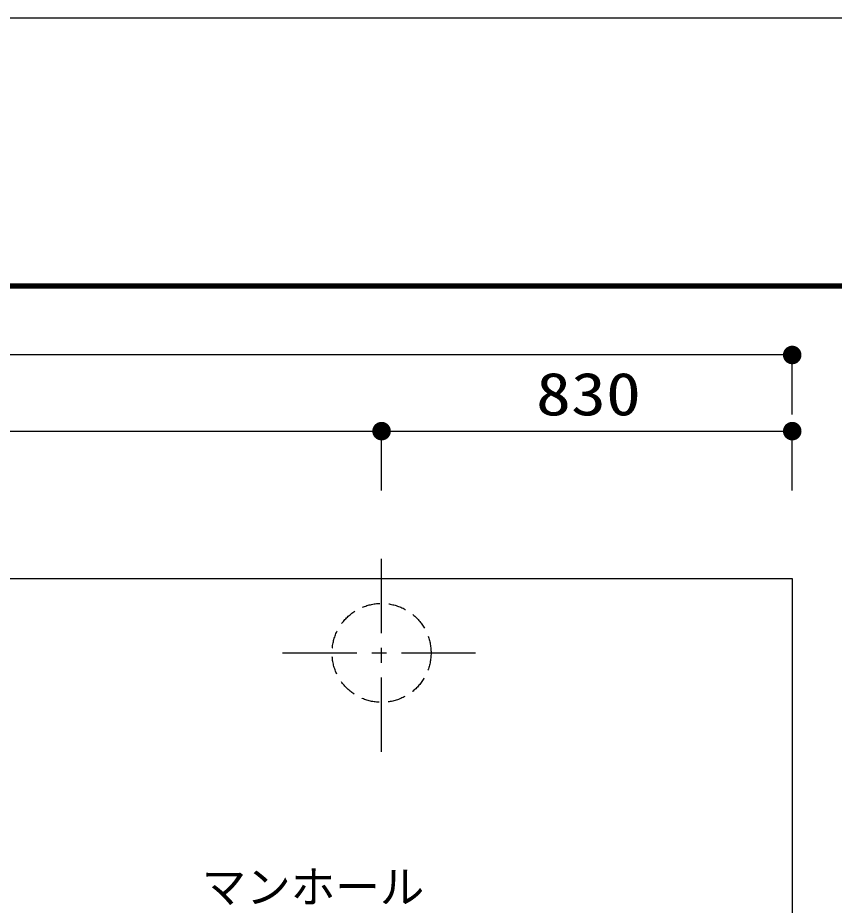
# Model space of a CAD drawing. Units: millimetres, scale not verified. Extents: x -23133 to 8910, y -6308 to 6308.
# Drawn here: x -4076 to -2426, y 4514 to 6308 of the extents above; entities that cross this region are included whole.
import ezdxf
from ezdxf.enums import TextEntityAlignment as Align

# ---------------------------------------------------------------- set-up
doc = ezdxf.new("R2010")
doc.units = ezdxf.units.MM
doc.header["$LTSCALE"] = 30
doc.linetypes.add('CHAIN1', pattern=[8, 5, -1, 1, -1])
doc.linetypes.add('DASHED1', pattern=[1.8, 1.2, -0.6])
for name, color, linetype, lineweight in [('0-1_空気管', 3, 'Continuous', 25), ('0-5_機器', 2, 'Continuous', 25), ('0-7_08', 2, 'Continuous', 25), ('1-5_00クル-フ-6寸法', 132, 'Continuous', 25), ('1-9_図面枠', 7, 'Continuous', 25), ('1-A_Axis_waku', 7, 'Continuous', 25)]:
    doc.layers.add(name, color=color, linetype=linetype, lineweight=lineweight)
doc.styles.add('ＭＳ ゴシック', font='')
doc.styles.get('ＭＳ ゴシック').set_extended_font_data('MS Gothic')

msp = doc.modelspace()

# ---------------------------------------------------------------- linework, layer by layer
at = {"layer": '0-5_機器', "linetype": 'CHAIN1'}
for p, q in [((-3341.15, 4823.8), (-3341.15, 5223.8)), ((-3541.15, 5023.8), (-3141.15, 5023.8))]:
    msp.add_line(p, q, dxfattribs=at)
at = {"layer": '0-5_機器'}
msp.add_lwpolyline([(-5991.15, 5173.8), (-2511.12, 5173.8), (-2511.12, 2773.8)], dxfattribs=at)
at = {"layer": '0-7_08', "linetype": 'DASHED1'}
msp.add_circle((-3341.15, 5023.8), 100, dxfattribs=at)
at = {"layer": '1-5_00クル-フ-6寸法', "color": 4}
for p, q in [((-2511.12, 5625.89), (-5991.15, 5625.89)), ((-2511.12, 5505.89), (-2511.12, 5625.89)), ((-5841.15, 5471.98), (-3341.15, 5471.98)), ((-3341.15, 5351.98), (-3341.15, 5471.98)), ((-3341.15, 5351.98), (-3341.15, 5471.98)), ((-3341.15, 5471.98), (-2511.12, 5471.98)), ((-2511.12, 5351.98), (-2511.12, 5471.98))]:
    msp.add_line(p, q, dxfattribs=at)
at = {"layer": '1-5_00クル-フ-6寸法'}
for points in [[(-2511.12, 5625.89), (-2529.29, 5630.56), (-2528.56, 5632.8)], [(-2511.12, 5625.89), (-2528.56, 5632.8), (-2527.55, 5634.93)], [(-2511.12, 5625.89), (-2527.55, 5634.93), (-2526.29, 5636.91)], [(-2511.12, 5625.89), (-2526.29, 5636.91), (-2524.79, 5638.73)], [(-2511.12, 5625.89), (-2524.79, 5638.73), (-2523.08, 5640.34)], [(-2511.12, 5625.89), (-2523.08, 5640.34), (-2521.17, 5641.72)], [(-2511.12, 5625.89), (-2521.17, 5641.72), (-2519.11, 5642.86)], [(-2511.12, 5625.89), (-2519.11, 5642.86), (-2516.92, 5643.73)], [(-2511.12, 5625.89), (-2516.92, 5643.73), (-2514.64, 5644.31)], [(-2511.12, 5625.89), (-2514.64, 5644.31), (-2512.3, 5644.61)], [(-2511.12, 5625.89), (-2512.3, 5644.61), (-2509.95, 5644.61)], [(-2511.12, 5625.89), (-2509.95, 5644.61), (-2507.61, 5644.31)], [(-2511.12, 5625.89), (-2507.61, 5644.31), (-2505.33, 5643.73)], [(-2511.12, 5625.89), (-2505.33, 5643.73), (-2503.14, 5642.86)], [(-2511.12, 5625.89), (-2503.14, 5642.86), (-2501.08, 5641.72)], [(-2511.12, 5625.89), (-2501.08, 5641.72), (-2499.17, 5640.34)], [(-2511.12, 5625.89), (-2499.17, 5640.34), (-2497.46, 5638.73)], [(-2511.12, 5625.89), (-2497.46, 5638.73), (-2495.96, 5636.91)], [(-2511.12, 5625.89), (-2495.96, 5636.91), (-2494.69, 5634.93)], [(-2511.12, 5625.89), (-2494.69, 5634.93), (-2493.69, 5632.8)], [(-2511.12, 5625.89), (-2493.69, 5632.8), (-2492.96, 5630.56)], [(-2511.12, 5625.89), (-2529.87, 5625.89), (-2529.73, 5628.24)], [(-2511.12, 5625.89), (-2529.73, 5623.54), (-2529.87, 5625.89)], [(-2511.12, 5625.89), (-2529.73, 5628.24), (-2529.29, 5630.56)], [(-2511.12, 5625.89), (-2529.29, 5621.23), (-2529.73, 5623.54)], [(-2511.12, 5625.89), (-2528.56, 5618.99), (-2529.29, 5621.23)], [(-2511.12, 5625.89), (-2527.55, 5616.86), (-2528.56, 5618.99)], [(-2511.12, 5625.89), (-2526.29, 5614.87), (-2527.55, 5616.86)], [(-2511.12, 5625.89), (-2524.79, 5613.06), (-2526.29, 5614.87)], [(-2511.12, 5625.89), (-2523.08, 5611.45), (-2524.79, 5613.06)], [(-2511.12, 5625.89), (-2521.17, 5610.06), (-2523.08, 5611.45)], [(-2511.12, 5625.89), (-2519.11, 5608.93), (-2521.17, 5610.06)], [(-2511.12, 5625.89), (-2516.92, 5608.06), (-2519.11, 5608.93)], [(-2511.12, 5625.89), (-2514.64, 5607.48), (-2516.92, 5608.06)], [(-2511.12, 5625.89), (-2512.3, 5607.18), (-2514.64, 5607.48)], [(-2511.12, 5625.89), (-2509.95, 5607.18), (-2512.3, 5607.18)], [(-2511.12, 5625.89), (-2492.96, 5630.56), (-2492.52, 5628.24)], [(-2511.12, 5625.89), (-2492.52, 5628.24), (-2492.37, 5625.89)], [(-2511.12, 5625.89), (-2507.61, 5607.48), (-2509.95, 5607.18)], [(-2511.12, 5625.89), (-2505.33, 5608.06), (-2507.61, 5607.48)], [(-2511.12, 5625.89), (-2503.14, 5608.93), (-2505.33, 5608.06)], [(-2511.12, 5625.89), (-2501.08, 5610.06), (-2503.14, 5608.93)], [(-2511.12, 5625.89), (-2499.17, 5611.45), (-2501.08, 5610.06)], [(-2511.12, 5625.89), (-2497.46, 5613.06), (-2499.17, 5611.45)], [(-2511.12, 5625.89), (-2495.96, 5614.87), (-2497.46, 5613.06)], [(-2511.12, 5625.89), (-2494.69, 5616.86), (-2495.96, 5614.87)], [(-2511.12, 5625.89), (-2493.69, 5618.99), (-2494.69, 5616.86)], [(-2511.12, 5625.89), (-2492.96, 5621.23), (-2493.69, 5618.99)], [(-2511.12, 5625.89), (-2492.52, 5623.54), (-2492.96, 5621.23)], [(-2511.12, 5625.89), (-2492.37, 5625.89), (-2492.52, 5623.54)], [(-3341.15, 5471.98), (-3349.13, 5488.94), (-3346.94, 5489.81)], [(-3341.15, 5471.98), (-3349.13, 5488.94), (-3346.94, 5489.81)], [(-3341.15, 5471.98), (-3346.94, 5489.81), (-3344.66, 5490.39)], [(-3341.15, 5471.98), (-3346.94, 5489.81), (-3344.66, 5490.39)], [(-3341.15, 5471.98), (-3344.66, 5490.39), (-3342.33, 5490.69)], [(-3341.15, 5471.98), (-3344.66, 5490.39), (-3342.33, 5490.69)], [(-3341.15, 5471.98), (-3342.33, 5490.69), (-3339.97, 5490.69)], [(-3341.15, 5471.98), (-3342.33, 5490.69), (-3339.97, 5490.69)], [(-3341.15, 5471.98), (-3339.97, 5490.69), (-3337.64, 5490.39)], [(-3341.15, 5471.98), (-3339.97, 5490.69), (-3337.64, 5490.39)], [(-3341.15, 5471.98), (-3337.64, 5490.39), (-3335.36, 5489.81)], [(-3341.15, 5471.98), (-3337.64, 5490.39), (-3335.36, 5489.81)], [(-3341.15, 5471.98), (-3335.36, 5489.81), (-3333.17, 5488.94)], [(-3341.15, 5471.98), (-3335.36, 5489.81), (-3333.17, 5488.94)], [(-2511.12, 5471.98), (-2519.11, 5488.94), (-2516.92, 5489.81)], [(-2511.12, 5471.98), (-2516.92, 5489.81), (-2514.64, 5490.39)], [(-2511.12, 5471.98), (-2514.64, 5490.39), (-2512.3, 5490.69)], [(-2511.12, 5471.98), (-2512.3, 5490.69), (-2509.95, 5490.69)], [(-2511.12, 5471.98), (-2509.95, 5490.69), (-2507.61, 5490.39)], [(-2511.12, 5471.98), (-2507.61, 5490.39), (-2505.33, 5489.81)], [(-2511.12, 5471.98), (-2505.33, 5489.81), (-2503.14, 5488.94)], [(-3341.15, 5471.98), (-3359.9, 5471.98), (-3359.75, 5474.33)], [(-3341.15, 5471.98), (-3359.9, 5471.98), (-3359.75, 5474.33)], [(-3341.15, 5471.98), (-3359.75, 5469.63), (-3359.9, 5471.98)], [(-3341.15, 5471.98), (-3359.75, 5469.63), (-3359.9, 5471.98)], [(-3341.15, 5471.98), (-3359.75, 5474.33), (-3359.31, 5476.64)], [(-3341.15, 5471.98), (-3359.75, 5474.33), (-3359.31, 5476.64)], [(-3341.15, 5471.98), (-3359.31, 5467.31), (-3359.75, 5469.63)], [(-3341.15, 5471.98), (-3359.31, 5467.31), (-3359.75, 5469.63)], [(-3341.15, 5471.98), (-3359.31, 5476.64), (-3358.58, 5478.88)], [(-3341.15, 5471.98), (-3359.31, 5476.64), (-3358.58, 5478.88)], [(-3341.15, 5471.98), (-3358.58, 5465.07), (-3359.31, 5467.31)], [(-3341.15, 5471.98), (-3358.58, 5465.07), (-3359.31, 5467.31)], [(-3341.15, 5471.98), (-3358.58, 5478.88), (-3357.58, 5481.01)], [(-3341.15, 5471.98), (-3358.58, 5478.88), (-3357.58, 5481.01)], [(-3341.15, 5471.98), (-3357.58, 5462.94), (-3358.58, 5465.07)], [(-3341.15, 5471.98), (-3357.58, 5462.94), (-3358.58, 5465.07)], [(-3341.15, 5471.98), (-3357.58, 5481.01), (-3356.32, 5483)], [(-3341.15, 5471.98), (-3357.58, 5481.01), (-3356.32, 5483)], [(-3341.15, 5471.98), (-3356.32, 5460.95), (-3357.58, 5462.94)], [(-3341.15, 5471.98), (-3356.32, 5460.95), (-3357.58, 5462.94)], [(-3341.15, 5471.98), (-3356.32, 5483), (-3354.82, 5484.81)], [(-3341.15, 5471.98), (-3356.32, 5483), (-3354.82, 5484.81)], [(-3341.15, 5471.98), (-3354.82, 5459.14), (-3356.32, 5460.95)], [(-3341.15, 5471.98), (-3354.82, 5459.14), (-3356.32, 5460.95)], [(-3341.15, 5471.98), (-3354.82, 5484.81), (-3353.1, 5486.42)], [(-3341.15, 5471.98), (-3354.82, 5484.81), (-3353.1, 5486.42)], [(-3341.15, 5471.98), (-3353.1, 5457.53), (-3354.82, 5459.14)], [(-3341.15, 5471.98), (-3353.1, 5457.53), (-3354.82, 5459.14)], [(-3341.15, 5471.98), (-3353.1, 5486.42), (-3351.2, 5487.81)], [(-3341.15, 5471.98), (-3353.1, 5486.42), (-3351.2, 5487.81)], [(-3341.15, 5471.98), (-3351.2, 5456.14), (-3353.1, 5457.53)], [(-3341.15, 5471.98), (-3351.2, 5456.14), (-3353.1, 5457.53)], [(-3341.15, 5471.98), (-3351.2, 5487.81), (-3349.13, 5488.94)], [(-3341.15, 5471.98), (-3351.2, 5487.81), (-3349.13, 5488.94)], [(-3341.15, 5471.98), (-3349.13, 5455.01), (-3351.2, 5456.14)], [(-3341.15, 5471.98), (-3349.13, 5455.01), (-3351.2, 5456.14)], [(-3341.15, 5471.98), (-3346.94, 5454.14), (-3349.13, 5455.01)], [(-3341.15, 5471.98), (-3346.94, 5454.14), (-3349.13, 5455.01)], [(-3341.15, 5471.98), (-3344.66, 5453.56), (-3346.94, 5454.14)], [(-3341.15, 5471.98), (-3344.66, 5453.56), (-3346.94, 5454.14)], [(-3341.15, 5471.98), (-3342.33, 5453.26), (-3344.66, 5453.56)], [(-3341.15, 5471.98), (-3342.33, 5453.26), (-3344.66, 5453.56)], [(-3341.15, 5471.98), (-3339.97, 5453.26), (-3342.33, 5453.26)], [(-3341.15, 5471.98), (-3339.97, 5453.26), (-3342.33, 5453.26)], [(-3341.15, 5471.98), (-3333.17, 5488.94), (-3331.1, 5487.81)], [(-3341.15, 5471.98), (-3333.17, 5488.94), (-3331.1, 5487.81)], [(-3341.15, 5471.98), (-3331.1, 5487.81), (-3329.2, 5486.42)], [(-3341.15, 5471.98), (-3331.1, 5487.81), (-3329.2, 5486.42)], [(-3341.15, 5471.98), (-3329.2, 5486.42), (-3327.48, 5484.81)], [(-3341.15, 5471.98), (-3329.2, 5486.42), (-3327.48, 5484.81)], [(-3341.15, 5471.98), (-3327.48, 5484.81), (-3325.98, 5483)], [(-3341.15, 5471.98), (-3327.48, 5484.81), (-3325.98, 5483)], [(-3341.15, 5471.98), (-3325.98, 5483), (-3324.72, 5481.01)], [(-3341.15, 5471.98), (-3325.98, 5483), (-3324.72, 5481.01)], [(-3341.15, 5471.98), (-3324.72, 5481.01), (-3323.72, 5478.88)], [(-3341.15, 5471.98), (-3324.72, 5481.01), (-3323.72, 5478.88)], [(-3341.15, 5471.98), (-3323.72, 5478.88), (-3322.99, 5476.64)], [(-3341.15, 5471.98), (-3323.72, 5478.88), (-3322.99, 5476.64)], [(-3341.15, 5471.98), (-3322.99, 5476.64), (-3322.55, 5474.33)], [(-3341.15, 5471.98), (-3322.99, 5476.64), (-3322.55, 5474.33)], [(-3341.15, 5471.98), (-3322.55, 5474.33), (-3322.4, 5471.98)], [(-3341.15, 5471.98), (-3322.55, 5474.33), (-3322.4, 5471.98)], [(-3341.15, 5471.98), (-3337.64, 5453.56), (-3339.97, 5453.26)], [(-3341.15, 5471.98), (-3335.36, 5454.14), (-3337.64, 5453.56)], [(-3341.15, 5471.98), (-3333.17, 5455.01), (-3335.36, 5454.14)], [(-3341.15, 5471.98), (-3331.1, 5456.14), (-3333.17, 5455.01)], [(-3341.15, 5471.98), (-3329.2, 5457.53), (-3331.1, 5456.14)], [(-3341.15, 5471.98), (-3327.48, 5459.14), (-3329.2, 5457.53)], [(-3341.15, 5471.98), (-3325.98, 5460.95), (-3327.48, 5459.14)], [(-3341.15, 5471.98), (-3324.72, 5462.94), (-3325.98, 5460.95)], [(-3341.15, 5471.98), (-3323.72, 5465.07), (-3324.72, 5462.94)], [(-3341.15, 5471.98), (-3322.99, 5467.31), (-3323.72, 5465.07)], [(-3341.15, 5471.98), (-3322.55, 5469.63), (-3322.99, 5467.31)], [(-3341.15, 5471.98), (-3322.4, 5471.98), (-3322.55, 5469.63)], [(-3341.15, 5471.98), (-3337.64, 5453.56), (-3339.97, 5453.26)], [(-3341.15, 5471.98), (-3335.36, 5454.14), (-3337.64, 5453.56)], [(-3341.15, 5471.98), (-3333.17, 5455.01), (-3335.36, 5454.14)], [(-3341.15, 5471.98), (-3331.1, 5456.14), (-3333.17, 5455.01)], [(-3341.15, 5471.98), (-3329.2, 5457.53), (-3331.1, 5456.14)], [(-3341.15, 5471.98), (-3327.48, 5459.14), (-3329.2, 5457.53)], [(-3341.15, 5471.98), (-3325.98, 5460.95), (-3327.48, 5459.14)], [(-3341.15, 5471.98), (-3324.72, 5462.94), (-3325.98, 5460.95)], [(-3341.15, 5471.98), (-3323.72, 5465.07), (-3324.72, 5462.94)], [(-3341.15, 5471.98), (-3322.99, 5467.31), (-3323.72, 5465.07)], [(-3341.15, 5471.98), (-3322.55, 5469.63), (-3322.99, 5467.31)], [(-3341.15, 5471.98), (-3322.4, 5471.98), (-3322.55, 5469.63)], [(-2511.12, 5471.98), (-2529.87, 5471.98), (-2529.73, 5474.33)], [(-2511.12, 5471.98), (-2529.73, 5469.63), (-2529.87, 5471.98)], [(-2511.12, 5471.98), (-2529.73, 5474.33), (-2529.29, 5476.64)], [(-2511.12, 5471.98), (-2529.29, 5467.31), (-2529.73, 5469.63)], [(-2511.12, 5471.98), (-2529.29, 5476.64), (-2528.56, 5478.88)], [(-2511.12, 5471.98), (-2528.56, 5465.07), (-2529.29, 5467.31)], [(-2511.12, 5471.98), (-2528.56, 5478.88), (-2527.55, 5481.01)], [(-2511.12, 5471.98), (-2527.55, 5462.94), (-2528.56, 5465.07)], [(-2511.12, 5471.98), (-2527.55, 5481.01), (-2526.29, 5483)], [(-2511.12, 5471.98), (-2526.29, 5460.95), (-2527.55, 5462.94)], [(-2511.12, 5471.98), (-2526.29, 5483), (-2524.79, 5484.81)], [(-2511.12, 5471.98), (-2524.79, 5459.14), (-2526.29, 5460.95)], [(-2511.12, 5471.98), (-2524.79, 5484.81), (-2523.08, 5486.42)], [(-2511.12, 5471.98), (-2523.08, 5457.53), (-2524.79, 5459.14)], [(-2511.12, 5471.98), (-2523.08, 5486.42), (-2521.17, 5487.81)], [(-2511.12, 5471.98), (-2521.17, 5456.14), (-2523.08, 5457.53)], [(-2511.12, 5471.98), (-2521.17, 5487.81), (-2519.11, 5488.94)], [(-2511.12, 5471.98), (-2519.11, 5455.01), (-2521.17, 5456.14)], [(-2511.12, 5471.98), (-2516.92, 5454.14), (-2519.11, 5455.01)], [(-2511.12, 5471.98), (-2514.64, 5453.56), (-2516.92, 5454.14)], [(-2511.12, 5471.98), (-2512.3, 5453.26), (-2514.64, 5453.56)], [(-2511.12, 5471.98), (-2509.95, 5453.26), (-2512.3, 5453.26)], [(-2511.12, 5471.98), (-2503.14, 5488.94), (-2501.08, 5487.81)], [(-2511.12, 5471.98), (-2501.08, 5487.81), (-2499.17, 5486.42)], [(-2511.12, 5471.98), (-2499.17, 5486.42), (-2497.46, 5484.81)], [(-2511.12, 5471.98), (-2497.46, 5484.81), (-2495.96, 5483)], [(-2511.12, 5471.98), (-2495.96, 5483), (-2494.69, 5481.01)], [(-2511.12, 5471.98), (-2494.69, 5481.01), (-2493.69, 5478.88)], [(-2511.12, 5471.98), (-2493.69, 5478.88), (-2492.96, 5476.64)], [(-2511.12, 5471.98), (-2492.96, 5476.64), (-2492.52, 5474.33)], [(-2511.12, 5471.98), (-2492.52, 5474.33), (-2492.37, 5471.98)], [(-2511.12, 5471.98), (-2507.61, 5453.56), (-2509.95, 5453.26)], [(-2511.12, 5471.98), (-2505.33, 5454.14), (-2507.61, 5453.56)], [(-2511.12, 5471.98), (-2503.14, 5455.01), (-2505.33, 5454.14)], [(-2511.12, 5471.98), (-2501.08, 5456.14), (-2503.14, 5455.01)], [(-2511.12, 5471.98), (-2499.17, 5457.53), (-2501.08, 5456.14)], [(-2511.12, 5471.98), (-2497.46, 5459.14), (-2499.17, 5457.53)], [(-2511.12, 5471.98), (-2495.96, 5460.95), (-2497.46, 5459.14)], [(-2511.12, 5471.98), (-2494.69, 5462.94), (-2495.96, 5460.95)], [(-2511.12, 5471.98), (-2493.69, 5465.07), (-2494.69, 5462.94)], [(-2511.12, 5471.98), (-2492.96, 5467.31), (-2493.69, 5465.07)], [(-2511.12, 5471.98), (-2492.52, 5469.63), (-2492.96, 5467.31)], [(-2511.12, 5471.98), (-2492.37, 5471.98), (-2492.52, 5469.63)]]:
    msp.add_solid(points, dxfattribs=at)
at = {"layer": '1-9_図面枠'}
msp.add_lwpolyline([(-8910, -6307.5), (-8910, 6307.5), (8910, 6307.5), (8910, -6307.5)], close=True, dxfattribs=at)
at = {"layer": '1-A_Axis_waku'}
for p, q in [((-7778.4, 5769.9), (8408.4, 5769.9)), ((-7777.8, 5769.3), (8407.8, 5769.3)), ((-7777.2, 5768.7), (8407.2, 5768.7)), ((-7776.6, 5768.1), (8406.6, 5768.1)), ((-7776, 5767.5), (8406, 5767.5)), ((-7775.4, 5766.9), (8405.4, 5766.9)), ((-7774.8, 5766.3), (8404.8, 5766.3)), ((-7774.2, 5765.7), (8404.2, 5765.7)), ((-7773.6, 5765.1), (8403.6, 5765.1)), ((-7773, 5764.5), (8403, 5764.5)), ((-7772.4, 5763.9), (8402.4, 5763.9)), ((-7771.8, 5763.3), (8401.8, 5763.3)), ((-7771.2, 5762.7), (8401.2, 5762.7)), ((-7770.6, 5762.1), (8400.6, 5762.1)), ((-7770, 5761.5), (8400, 5761.5))]:
    msp.add_line(p, q, dxfattribs=at)

# ---------------------------------------------------------------- texts
at = {"layer": '0-1_空気管', "color": 4, "style": 'ＭＳ ゴシック'}
msp.add_text('マンホール', height=65.98, dxfattribs=at).set_placement((-3704.77, 4498.19), align=Align.BOTTOM_LEFT)
at = {"layer": '1-5_00クル-フ-6寸法', "color": 3, "style": 'ＭＳ ゴシック', "width": 1.2}
msp.add_text('830', height=86.66, dxfattribs=at).set_placement((-3028.99, 5477.82), align=Align.BOTTOM_LEFT)

doc.saveas('drawing.dxf')
